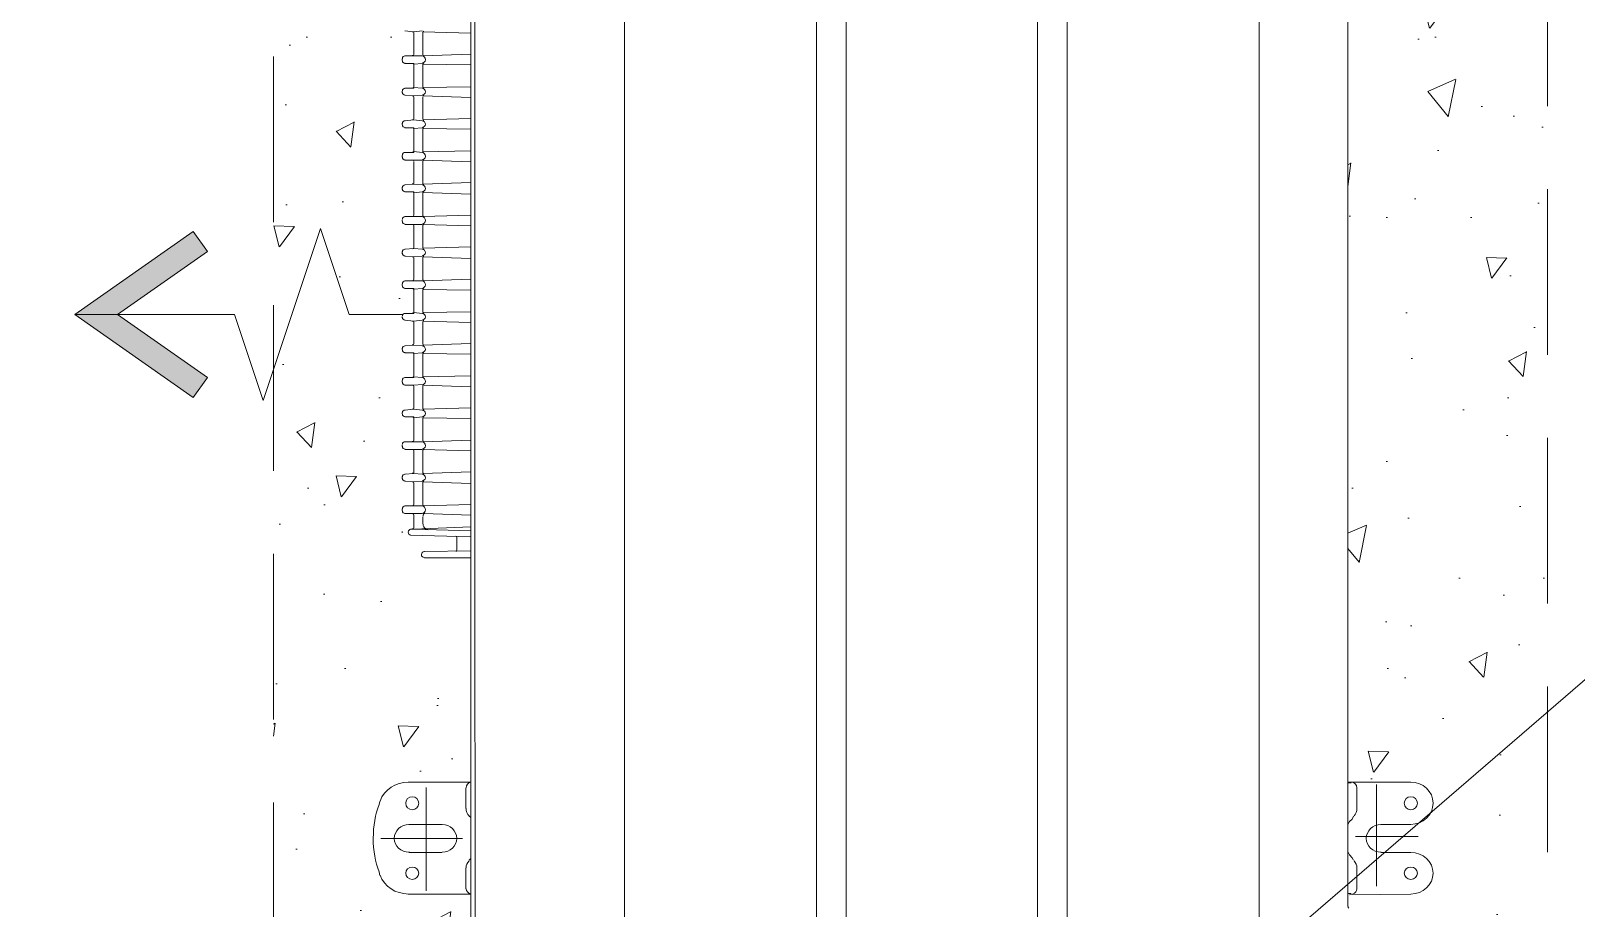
# Model space of a CAD drawing. Header units: millimetres. Extents: x -44713 to 26888, y -13000 to 43000.
# Drawn here: x 6389 to 6971, y 18190 to 18520 of the extents above; entities that cross this region are included whole.
import ezdxf

# ---------------------------------------------------------------- set-up
doc = ezdxf.new("R2010")
doc.units = ezdxf.units.MM
doc.header["$MEASUREMENT"] = 0
doc.linetypes.add('1735 X DT-5BR-RFP$0$DASH2', pattern=[0.375, 0.25, -0.125])
doc.layers.add('00-First Floor Projection', color=1, linetype='Continuous')
doc.layers.add('1735 X DT-5BR-RFP$0$0-MEP', color=251, linetype='Continuous', lineweight=20)
doc.styles.add('1735 X DT-5BR-RFP$0$ARIAL', font='swiss.ttf')
doc.dimstyles.new('1735 X DT-5BR-RFP$0$A&B DIM', dxfattribs={"dimtxt": 250, "dimasz": 250, "dimexe": 100, "dimexo": 100, "dimgap": 0, "dimtad": 0, "dimdec": 0, "dimzin": 12, "dimdsep": 46, "dimtxsty": '1735 X DT-5BR-RFP$0$ARIAL', "dimcen": 0, "dimdle": 100, "dimclrd": 11, "dimclre": 11, "dimclrt": 7, "dimadec": 0, "dimazin": 0, "dimtfac": 1, "dimtdec": 0, "dimtmove": 1, "dimatfit": 2, "dimfxl": 1, "dimtvp": 0.75, "dimtolj": 1, "dimtzin": 12, "dimlwd": 18, "dimlwe": 18, "dimarcsym": 0})

# ---------------------------------------------------------------- blocks, each defined once
blk = doc.blocks.new('1735 X DT-5BR-RFP$0$CU')
at = {"lineweight": 9, "ltscale": 0.1}
h = blk.add_hatch(dxfattribs=at)
h.set_pattern_fill('AR-CONC', color=256, scale=0.5, angle=32.50812)
h.set_pattern_definition([(82.508, (0, 0), (81.1025, 42.234), [9.525, -104.775]), (27.508, (0, 0), (-66.1995, 71.09), [7.62, -83.82]), (132.96, (6.76, 3.52), (14.903, 113.324), [8.095, -89.045]), (78.692, (-13.65, 21.42), (125.6, 55.114), [14.287, -157.162]), (129.144, (-3.18, 26.01), (33.618, 168.122), [12.143, -133.568]), (23.692, (-13.65, 21.42), (33.618, 168.122), [11.43, -125.73]), (53.508, (0.47, 22.89), (91.409, -2.3807), [9.525, -104.775]), (358.508, (0.47, 22.89), (-23.434, 94.271), [7.62, -83.82]), (103.96, (8.09, 22.69), (67.975, 91.8904), [8.095, -89.045]), (70.008, (0, 0), (-21.4184, 36.4832), [0, -82.804, 0, -85.09, 0, -84.1375]), (40.008, (0, 0), (1.2555, 60.197), [0, -48.514, 0, -80.899, 0, -32.0675]), (0.008, (-23.884, -15.22), (58.7122, 34.0189), [0, -31.75, 0, -99.06, 0, -131.445]), (350.008, (-34.594, -22.045), (55.6275, 50.525), [0, -41.275, 0, -65.786, 0, -93.345])])
h.paths.add_polyline_path([(-395.23, -112.03), (-371.2, -128.79), (-295.85, -128.46), (-272.91, -112.05), (-273.53, -112.08), (-274.15, -112.13), (-274.77, -112.2), (-275.38, -112.29), (-275.99, -112.4), (-276.6, -112.52), (-277.2, -112.67), (-277.8, -112.83), (-278.39, -113.01), (-278.98, -113.2), (-279.56, -113.41), (-280.14, -113.64), (-280.7, -113.89), (-281.26, -114.15), (-281.81, -114.42), (-282.35, -114.71), (-282.89, -115.02), (-283.41, -115.34), (-283.92, -115.67), (-284.42, -116.02), (-284.91, -116.38), (-285.39, -116.76), (-285.86, -117.15), (-286.31, -117.55), (-286.75, -117.96), (-287.18, -118.39), (-287.59, -118.82), (-287.99, -119.27), (-288.37, -119.73), (-288.74, -120.2), (-289.09, -120.68), (-289.43, -121.18), (-289.74, -121.68), (-289.78, -121.73), (-290.61, -122.99), (-291.05, -123.77), (-291.54, -124.52), (-292.08, -125.23), (-292.66, -125.91), (-293.29, -126.54), (-293.95, -127.13), (-294.65, -127.67), (-295.39, -128.17), (-296.16, -128.63), (-296.96, -129.03), (-297.78, -129.39), (-298.64, -129.7), (-299.51, -129.95), (-300.4, -130.15), (-301.31, -130.3), (-302.24, -130.38), (-303.18, -130.41), (-364.62, -130.41), (-365.19, -130.4), (-365.76, -130.37), (-366.32, -130.32), (-366.87, -130.24), (-367.43, -130.14), (-367.97, -130.02), (-368.52, -129.87), (-369.05, -129.71), (-369.58, -129.52), (-370.11, -129.31), (-370.62, -129.08), (-371.13, -128.82), (-371.63, -128.54), (-372.12, -128.24), (-372.61, -127.92), (-373.08, -127.58), (-373.55, -127.21), (-374.01, -126.82), (-374.45, -126.41), (-374.89, -125.97), (-375.32, -125.51), (-375.73, -125.03), (-376.14, -124.53), (-376.53, -124.01), (-376.91, -123.46), (-377.27, -122.89), (-377.63, -122.29), (-377.97, -121.68), (-378.31, -121.18), (-378.67, -120.68), (-379.04, -120.2), (-379.42, -119.73), (-379.82, -119.26), (-380.23, -118.81), (-380.66, -118.37), (-381.09, -117.94), (-381.54, -117.52), (-382, -117.11), (-382.48, -116.72), (-382.96, -116.34), (-383.46, -115.97), (-383.96, -115.62), (-384.48, -115.28), (-385, -114.96), (-385.54, -114.65), (-386.08, -114.35), (-386.64, -114.08), (-387.2, -113.81), (-387.77, -113.57), (-388.35, -113.34), (-388.93, -113.13), (-389.53, -112.93), (-390.13, -112.76), (-390.73, -112.6), (-391.35, -112.46), (-391.97, -112.34), (-392.59, -112.24), (-393.22, -112.16), (-393.86, -112.11), (-394.5, -112.07), (-395.14, -112.05)], flags=16)
h.paths.add_polyline_path([(-325.28, 818.51), (-321.14, 819.39), (-317.01, 820.16), (-312.9, 820.81), (-308.79, 821.36), (-304.69, 821.79), (-300.59, 822.12), (-296.5, 822.33), (-292.41, 822.43), (-288.33, 822.43), (-284.24, 822.31), (-280.15, 822.09), (-276.05, 821.76), (-271.95, 821.33), (-267.84, 820.78), (-263.71, 820.13), (-259.58, 819.38), (-255.44, 818.51), (-254.19, 818.21), (-252.88, 817.74), (-252.64, 817.65), (-251.8, 817.34), (-250.98, 817), (-250.18, 816.61), (-249.41, 816.18), (-248.65, 815.72), (-247.93, 815.22), (-247.23, 814.69), (-246.55, 814.13), (-245.92, 813.54), (-245.13, 812.72), (-244.41, 811.86), (-243.76, 810.95), (-243.17, 810.01), (-242.65, 809.03), (-242.22, 808.01), (-241.86, 806.97), (-241.59, 805.9), (-241.41, 804.82), (-241.41, 803.34), (-240.78, 791.33), (-240.6, 790.82), (-338.39, 790.82), (-340.26, 790.82), (-339.94, 791.49), (-339.63, 803.34), (-339.63, 804.59), (-339.63, 804.82), (-339.39, 805.89), (-339.1, 806.93), (-338.76, 807.93), (-338.36, 808.89), (-337.92, 809.81), (-337.42, 810.69), (-336.86, 811.52), (-336.26, 812.32), (-335.6, 813.08), (-334.89, 813.79), (-334.13, 814.47), (-333.31, 815.1), (-332.44, 815.69), (-331.51, 816.24), (-330.53, 816.75), (-329.49, 817.22), (-328.4, 817.65), (-326.85, 818.21), (-325.53, 818.47)], flags=16)
h.paths.add_polyline_path([(-312.9, 820.81), (-317.01, 820.16), (-321.14, 819.39), (-325.28, 818.51), (-325.53, 818.47), (-326.85, 818.21), (-328.4, 817.65), (-329.49, 817.22), (-330.53, 816.75), (-331.51, 816.24), (-332.44, 815.69), (-333.31, 815.1), (-334.13, 814.47), (-334.89, 813.79), (-335.6, 813.08), (-336.26, 812.32), (-336.86, 811.52), (-337.42, 810.69), (-337.92, 809.81), (-338.36, 808.89), (-338.76, 807.93), (-339.1, 806.93), (-339.39, 805.89), (-339.63, 804.82), (-339.63, 803.34), (-339.94, 791.49), (-340.18, 790.97), (-340.6, 790.82), (-361.05, 790.82), (-362.08, 790.82), (-359.27, 859.35), (-359.18, 859.86), (-358.95, 860.33), (-358.61, 860.73), (-358.18, 861.04), (-357.67, 861.24), (-357.13, 861.32), (-327.8, 861.62), (-298.47, 861.39), (-291.14, 860.79), (-283.97, 859.24), (-277.1, 856.76), (-270.66, 853.42), (-264.79, 849.27), (-259.59, 844.39), (-256.43, 840.58), (-253.76, 836.46), (-251.58, 832.08), (-249.25, 826.02), (-247.36, 819.83), (-245.92, 813.54), (-246.55, 814.13), (-247.23, 814.69), (-247.93, 815.22), (-248.65, 815.72), (-249.41, 816.18), (-250.18, 816.61), (-250.98, 817), (-251.8, 817.34), (-252.64, 817.65), (-252.88, 817.74), (-254.19, 818.21), (-255.44, 818.51), (-259.58, 819.38), (-263.71, 820.13), (-267.84, 820.78), (-271.95, 821.33), (-276.05, 821.76), (-280.15, 822.09), (-284.24, 822.31), (-288.33, 822.43), (-292.41, 822.43), (-296.5, 822.33), (-300.59, 822.12), (-304.69, 821.79), (-308.79, 821.36)], flags=16)
h.paths.add_polyline_path([(-134.81, -41.44), (-156.32, -41.44), (-156.32, 470.93), (-134.81, 470.93)], flags=16)
h.paths.add_polyline_path([(-156.33, 555.5), (-156.33, 597.8), (-119.53, 597.77), (-119.53, 555.48)], flags=16)
h.paths.add_polyline_path([(-519.04, 555.5), (-519.04, 597.72), (-486.92, 597.72), (-486.92, 555.5)], flags=16)
h.paths.add_polyline_path([(-494.41, 28.52), (-519.04, 28.52), (-519.04, 70.75), (-494.41, 70.75)], flags=16)
h.paths.add_polyline_path([(-369.95, -130.41), (-300.04, -130.08), (-340.63, -130.41)], flags=16)
h.paths.add_polyline_path([(-562.23, 863.22), (-562.23, -186.78), (-81.92, -186.78), (-81.92, 863.22)])
h.paths.add_polyline_path([(-398.55, -111.76), (-369.95, -130.41), (-300.04, -130.08), (-271.31, -111.76), (-156.32, -111.76), (-156.32, 790.82), (-486.92, 790.82), (-486.92, -111.76)], flags=16)
blk.add_hatch(color=256).paths.add_polyline_path([(-57.03, 403.01), (-51.64, 410.5), (-6.98, 379.23), (-51.64, 347.95), (-57.03, 355.45), (-23.07, 379.23)])
at = {"linetype": '1735 X DT-5BR-RFP$0$DASH2', "lineweight": 9, "ltscale": 250}
blk.add_lwpolyline([(-81.92, 863.22), (-562.23, 863.22), (-562.23, -186.78), (-81.92, -186.78)], close=True, dxfattribs=at)
blk.add_lwpolyline([(-6.98, 379.23), (-67.21, 379.23), (-78.02, 411.66), (-99.64, 346.8), (-110.45, 379.23), (-130.52, 379.23)])
blk.add_lwpolyline([(-57.03, 403.01), (-51.64, 410.5), (-6.98, 379.23), (-51.64, 347.95), (-57.03, 355.45), (-23.07, 379.23)], close=True)
at = {"lineweight": 20}
for points in [[(-156.32, 770.52), (-156.32, 770.52), (-156.32, -87.25), (-156.32, -87.25)], [(-157.88, 313.15), (-157.88, 313.15), (-157.98, 767.77), (-157.98, 767.77)], [(-487.25, 603.02), (-487.09, 602.87), (-486.99, 602.64), (-486.99, 602.43)], [(-486.92, 313.15), (-486.92, 313.15), (-486.92, 602.45), (-486.92, 602.45)], [(-497.73, 556.44), (-497.73, 556.44), (-497.73, 594.79), (-497.73, 594.79)], [(-490.34, 595.72), (-490.34, 596.61), (-489.72, 597.41), (-488.79, 597.64)], [(-490.34, 595.74), (-490.34, 595.74), (-490.34, 587.88), (-490.34, 587.88)], [(-486.92, 597.51), (-486.92, 597.51), (-488.16, 597.51), (-488.16, 597.51)], [(-156.28, 597.67), (-155.24, 597.45), (-154.53, 596.64), (-154.53, 595.72)], [(-154.45, 595.74), (-154.45, 595.74), (-154.45, 587.88), (-154.45, 587.88)], [(-489.25, 585.19), (-489.97, 585.93), (-490.34, 586.87), (-490.34, 587.84)], [(-156.33, 584.38), (-156.33, 584.38), (-155.71, 584.96), (-155.71, 584.96)], [(-154.53, 587.84), (-154.53, 586.87), (-154.92, 585.93), (-155.63, 585.19)], [(-499.43, 581.98), (-496.34, 581.98), (-493.85, 579.64), (-493.85, 576.76)], [(-493.85, 576.76), (-493.85, 573.88), (-496.34, 571.54), (-499.43, 571.54)], [(-151.03, 576.76), (-151.03, 579.64), (-148.53, 581.98), (-145.46, 581.98)], [(-145.46, 571.54), (-148.53, 571.54), (-151.03, 573.88), (-151.03, 576.76)], [(-490.34, 565.53), (-490.34, 566.55), (-489.97, 567.53), (-489.25, 568.29)], [(-490.34, 565.42), (-490.34, 565.42), (-490.34, 557.83), (-490.34, 557.83)], [(-155.71, 568.34), (-155.71, 568.34), (-156.33, 568.93), (-156.33, 568.93)], [(-155.63, 568.29), (-154.92, 567.53), (-154.53, 566.55), (-154.53, 565.53)], [(-154.45, 565.42), (-154.45, 565.42), (-154.45, 557.83), (-154.45, 557.83)], [(-488.2, 555.5), (-489.39, 555.5), (-490.34, 556.47), (-490.34, 557.66)], [(-488.16, 555.81), (-488.16, 555.81), (-486.92, 555.81), (-486.92, 555.81)], [(-154.53, 557.66), (-154.53, 556.67), (-155.24, 555.82), (-156.28, 555.57)], [(-151.03, 467.98), (-151.03, 468.28), (-150.84, 468.53), (-150.6, 468.53)], [(-151.03, 463.35), (-151.03, 463.35), (-151.03, 468.02), (-151.03, 468.02)], [(-150.6, 462.76), (-150.84, 462.78), (-151.03, 463.02), (-151.03, 463.32)], [(-486.92, 313.15), (-486.92, 313.15), (-486.92, -95.7), (-486.92, -95.7)], [(-157.88, 313.15), (-157.88, 313.15), (-157.88, -87.26), (-157.88, -87.26)]]:
    blk.add_open_spline(points, degree=3, dxfattribs=at)
at = {"lineweight": 5, "ltscale": 100}
for points in [[(-453.43, 313.15), (-453.43, 313.15), (-453.43, 692), (-453.43, 692)], [(-381.11, 313.15), (-381.11, 313.15), (-381.11, 692), (-381.11, 692)], [(-369.88, 313.15), (-369.88, 313.15), (-369.88, 692), (-369.88, 692)], [(-297.83, 313.15), (-297.83, 313.15), (-297.83, 692), (-297.83, 692)], [(-286.63, 313.15), (-286.63, 313.15), (-286.63, 692), (-286.63, 692)], [(-214.29, 313.15), (-214.29, 313.15), (-214.29, 692), (-214.29, 692)], [(-453.43, 313.15), (-453.43, 313.15), (-453.43, -65.68), (-453.43, -65.68)], [(-381.11, 313.15), (-381.11, 313.15), (-381.11, -65.68), (-381.11, -65.68)], [(-369.88, 313.15), (-369.88, 313.15), (-369.88, -65.68), (-369.88, -65.68)], [(-297.83, 313.15), (-297.83, 313.15), (-297.83, -65.68), (-297.83, -65.68)], [(-286.63, 313.15), (-286.63, 313.15), (-286.63, -65.68), (-286.63, -65.68)], [(-214.29, 313.15), (-214.29, 313.15), (-214.29, -65.68), (-214.29, -65.68)]]:
    blk.add_open_spline(points, degree=3, dxfattribs=at)
at = {"lineweight": 5}
for points in [[(-519.04, 589.88), (-519.04, 594.22), (-515.28, 597.72), (-510.65, 597.72)], [(-510.61, 597.8), (-510.61, 597.8), (-487.55, 598.08), (-487.55, 598.08)], [(-156.33, 597.8), (-156.33, 597.8), (-132.64, 597.8), (-132.64, 597.8)], [(-139.53, 557.53), (-139.53, 557.53), (-139.53, 596.49), (-139.53, 596.49)], [(-132.82, 597.72), (-127.99, 597.72), (-123.67, 594.89), (-122.1, 590.66)], [(-510.65, 582.05), (-515.28, 582.05), (-519.04, 585.55), (-519.04, 589.88)], [(-510.61, 582.05), (-510.61, 582.05), (-499.39, 582.05), (-499.39, 582.05)], [(-153.12, 576.79), (-153.12, 576.79), (-122.44, 576.79), (-122.44, 576.79)], [(-132.94, 582.05), (-132.94, 582.05), (-145.42, 582.05), (-145.42, 582.05)], [(-133.13, 581.98), (-129.97, 581.98), (-127.41, 579.64), (-127.41, 576.76)], [(-127.41, 576.76), (-127.41, 573.88), (-129.97, 571.54), (-133.13, 571.54)], [(-519.04, 563.49), (-519.04, 567.9), (-515.28, 571.48), (-510.65, 571.48)], [(-513.39, 576.09), (-513.39, 576.09), (-489.77, 576.09), (-489.77, 576.09)], [(-510.61, 571.54), (-510.61, 571.54), (-499.39, 571.54), (-499.39, 571.54)], [(-132.94, 571.54), (-132.94, 571.54), (-145.42, 571.54), (-145.42, 571.54)], [(-510.65, 555.5), (-515.28, 555.5), (-519.04, 559.09), (-519.04, 563.49)], [(-122.1, 562.67), (-123.67, 558.38), (-127.99, 555.5), (-132.82, 555.5)], [(-510.61, 555.5), (-510.61, 555.5), (-486.92, 555.5), (-486.92, 555.5)], [(-156.33, 555.5), (-156.33, 555.5), (-132.64, 555.5), (-132.64, 555.5)], [(-138.88, 470.93), (-138.88, 470.93), (-156.33, 470.93), (-156.33, 470.93)], [(-138.88, 468.61), (-138.88, 468.61), (-156.33, 468.3), (-156.33, 468.3)], [(-138.73, 470.87), (-138.15, 470.86), (-137.68, 470.33), (-137.7, 469.72)], [(-137.7, 469.72), (-137.71, 469.11), (-138.17, 468.62), (-138.73, 468.61)], [(-133.57, 462.47), (-133.57, 462.47), (-156.33, 463.06), (-156.33, 463.06)], [(-134.82, 460.14), (-134.82, 460.14), (-156.33, 460.73), (-156.33, 460.73)], [(-140.39, 460.37), (-140.01, 460.36), (-139.65, 460.24), (-139.32, 460.04)], [(-133.72, 462.41), (-133.15, 462.38), (-132.68, 461.86), (-132.71, 461.24)], [(-132.71, 461.24), (-132.73, 460.64), (-133.17, 460.17), (-133.72, 460.14)], [(-130.46, 461.59), (-130.46, 461.59), (-130.46, 461), (-130.46, 461)], [(-134.82, 460.14), (-134.82, 460.14), (-156.33, 459.27), (-156.33, 459.27)], [(-156.33, 454.9), (-156.33, 454.9), (-138.55, 454.31), (-138.55, 454.31)], [(-139.32, 460.04), (-138.7, 459.65), (-138.31, 458.95), (-138.31, 458.22)], [(-138.31, 455.3), (-138.31, 454.71), (-138.55, 454.14), (-138.97, 453.76)], [(-138.25, 455.47), (-138.25, 455.47), (-138.25, 458.11), (-138.25, 458.11)], [(-133.57, 460.14), (-133.57, 460.14), (-134.82, 460.14), (-134.82, 460.14)], [(-134.82, 460.14), (-134.82, 460.14), (-134.82, 460.14), (-134.82, 460.14)], [(-134.82, 459.67), (-134.82, 459.89), (-134.56, 460.08), (-134.24, 460.08)], [(-134.82, 454.9), (-134.82, 454.9), (-134.82, 459.57), (-134.82, 459.57)], [(-134.24, 454.31), (-134.56, 454.32), (-134.82, 454.57), (-134.82, 454.86)], [(-156.33, 450.82), (-156.33, 450.82), (-138.25, 451.4), (-138.25, 451.4)], [(-137.91, 451.39), (-138.66, 451.45), (-139.24, 452.13), (-139.18, 452.91)], [(-139.18, 452.91), (-139.13, 453.62), (-138.59, 454.19), (-137.91, 454.23)], [(-138.55, 451.56), (-138.41, 451.48), (-138.31, 451.28), (-138.31, 451.06)], [(-138.25, 442.35), (-138.25, 442.35), (-138.25, 451.1), (-138.25, 451.1)], [(-134.82, 454.31), (-134.82, 454.31), (-137.94, 454.31), (-137.94, 454.31)], [(-134.82, 451.39), (-134.82, 451.39), (-137.94, 451.39), (-137.94, 451.39)], [(-134.82, 454.31), (-134.82, 454.31), (-131.39, 454.31), (-131.39, 454.31)], [(-134.82, 454.31), (-134.82, 454.31), (-134.82, 454.31), (-134.82, 454.31)], [(-134.82, 451.4), (-134.82, 451.4), (-134.82, 451.4), (-134.82, 451.4)], [(-134.82, 451.39), (-134.82, 451.39), (-131.39, 451.39), (-131.39, 451.39)], [(-134.82, 450.78), (-134.82, 451.06), (-134.56, 451.32), (-134.24, 451.33)], [(-134.82, 442.65), (-134.82, 442.65), (-134.82, 450.82), (-134.82, 450.82)], [(-131.54, 454.26), (-130.98, 454.23), (-130.52, 453.79), (-130.52, 453.26)], [(-130.52, 452.53), (-130.52, 451.91), (-130.98, 451.42), (-131.54, 451.39)], [(-130.46, 453.14), (-130.46, 453.14), (-130.46, 452.55), (-130.46, 452.55)], [(-156.33, 442.93), (-156.33, 442.93), (-138.25, 442.35), (-138.25, 442.35)], [(-134.24, 442.36), (-134.56, 442.36), (-134.82, 442.54), (-134.82, 442.76)], [(-156.33, 438.56), (-156.33, 438.56), (-138.25, 439.15), (-138.25, 439.15)], [(-137.91, 439.43), (-138.66, 439.5), (-139.24, 440.1), (-139.18, 440.8)], [(-139.18, 440.8), (-139.13, 441.44), (-138.59, 441.95), (-137.91, 441.99)], [(-138.31, 442.47), (-138.31, 442.31), (-138.41, 442.16), (-138.55, 442.11)], [(-138.55, 439.32), (-138.41, 439.27), (-138.31, 439.12), (-138.31, 438.97)], [(-138.25, 430.41), (-138.25, 430.41), (-138.25, 439.15), (-138.25, 439.15)], [(-134.82, 442.35), (-134.82, 442.35), (-137.94, 442.06), (-137.94, 442.06)], [(-134.82, 439.15), (-134.82, 439.15), (-137.94, 439.44), (-137.94, 439.44)], [(-134.82, 442.35), (-134.82, 442.35), (-131.39, 442.06), (-131.39, 442.06)], [(-134.82, 442.35), (-134.82, 442.35), (-134.82, 442.35), (-134.82, 442.35)], [(-134.82, 439.15), (-134.82, 439.15), (-131.39, 439.44), (-131.39, 439.44)], [(-134.81, 439.16), (-134.81, 439.16), (-134.81, 439.16), (-134.81, 439.16)], [(-134.81, 438.68), (-134.81, 438.89), (-134.56, 439.07), (-134.24, 439.08)], [(-134.81, 430.68), (-134.81, 430.68), (-134.81, 438.86), (-134.81, 438.86)], [(-131.54, 441.99), (-130.98, 441.98), (-130.52, 441.55), (-130.52, 441)], [(-130.52, 440.41), (-130.52, 439.88), (-130.98, 439.44), (-131.54, 439.44)], [(-130.46, 441.17), (-130.46, 441.17), (-130.46, 440.31), (-130.46, 440.31)], [(-156.33, 430.68), (-156.33, 430.68), (-138.25, 430.11), (-138.25, 430.11)], [(-156.33, 426.61), (-156.33, 426.61), (-138.25, 427.18), (-138.25, 427.18)], [(-137.91, 427.19), (-138.66, 427.25), (-139.24, 427.91), (-139.18, 428.71)], [(-139.18, 428.71), (-139.13, 429.43), (-138.59, 429.98), (-137.91, 430.03)], [(-138.31, 430.37), (-138.31, 430.16), (-138.41, 429.96), (-138.55, 429.88)], [(-138.55, 427.35), (-138.41, 427.28), (-138.31, 427.08), (-138.31, 426.86)], [(-138.25, 418.15), (-138.25, 418.15), (-138.25, 426.9), (-138.25, 426.9)], [(-134.82, 430.11), (-134.82, 430.11), (-137.94, 430.11), (-137.94, 430.11)], [(-134.82, 427.19), (-134.82, 427.19), (-137.94, 427.19), (-137.94, 427.19)], [(-134.82, 430.11), (-134.82, 430.11), (-131.39, 430.11), (-131.39, 430.11)], [(-134.82, 427.19), (-134.82, 427.19), (-131.39, 427.19), (-131.39, 427.19)], [(-134.24, 430.11), (-134.56, 430.12), (-134.81, 430.36), (-134.81, 430.66)], [(-134.81, 430.11), (-134.81, 430.11), (-134.81, 430.11), (-134.81, 430.11)], [(-134.81, 427.19), (-134.81, 427.19), (-134.81, 427.19), (-134.81, 427.19)], [(-134.81, 426.58), (-134.81, 426.88), (-134.56, 427.12), (-134.24, 427.13)], [(-134.81, 418.45), (-134.81, 418.45), (-134.81, 426.61), (-134.81, 426.61)], [(-131.54, 430.03), (-130.98, 430.01), (-130.52, 429.52), (-130.52, 428.92)], [(-130.52, 428.17), (-130.52, 427.63), (-130.98, 427.2), (-131.54, 427.19)], [(-130.46, 428.93), (-130.46, 428.93), (-130.46, 428.35), (-130.46, 428.35)], [(-156.33, 418.44), (-156.33, 418.44), (-138.25, 418.15), (-138.25, 418.15)], [(-156.33, 414.36), (-156.33, 414.36), (-138.25, 414.95), (-138.25, 414.95)], [(-137.91, 415.24), (-138.66, 415.29), (-139.24, 415.88), (-139.18, 416.6)], [(-139.18, 416.6), (-139.13, 417.24), (-138.59, 417.75), (-137.91, 417.78)], [(-138.31, 418.11), (-138.31, 417.9), (-138.41, 417.71), (-138.55, 417.61)], [(-138.55, 415.12), (-138.41, 415.05), (-138.31, 414.92), (-138.31, 414.77)], [(-138.25, 406.2), (-138.25, 406.2), (-138.25, 414.95), (-138.25, 414.95)], [(-134.82, 418.15), (-134.82, 418.15), (-137.94, 417.86), (-137.94, 417.86)], [(-134.82, 414.95), (-134.82, 414.95), (-137.94, 415.24), (-137.94, 415.24)], [(-134.82, 417.86), (-134.82, 417.86), (-131.39, 417.86), (-131.39, 417.86)], [(-134.82, 414.95), (-134.82, 414.95), (-131.39, 415.24), (-131.39, 415.24)], [(-134.24, 417.86), (-134.56, 417.86), (-134.81, 418.11), (-134.81, 418.41)], [(-134.81, 417.86), (-134.81, 417.86), (-134.81, 418.15), (-134.81, 418.15)], [(-134.81, 414.96), (-134.81, 414.96), (-134.81, 414.96), (-134.81, 414.96)], [(-134.81, 414.47), (-134.81, 414.69), (-134.56, 414.87), (-134.24, 414.88)], [(-134.81, 406.48), (-134.81, 406.48), (-134.81, 414.66), (-134.81, 414.66)], [(-131.54, 417.8), (-130.98, 417.78), (-130.52, 417.32), (-130.52, 416.81)], [(-130.52, 416.21), (-130.52, 415.7), (-130.98, 415.24), (-131.54, 415.24)], [(-130.46, 416.7), (-130.46, 416.7), (-130.46, 416.11), (-130.46, 416.11)], [(-156.33, 406.48), (-156.33, 406.48), (-138.25, 405.89), (-138.25, 405.89)], [(-156.33, 402.4), (-156.33, 402.4), (-138.25, 402.69), (-138.25, 402.69)], [(-137.91, 402.99), (-138.66, 403.04), (-139.24, 403.71), (-139.18, 404.5)], [(-139.18, 404.5), (-139.13, 405.23), (-138.59, 405.77), (-137.91, 405.82)], [(-138.31, 406.01), (-138.31, 405.87), (-138.41, 405.72), (-138.55, 405.64)], [(-138.55, 403.15), (-138.41, 403.07), (-138.31, 402.86), (-138.31, 402.66)], [(-138.25, 393.94), (-138.25, 393.94), (-138.25, 402.69), (-138.25, 402.69)], [(-134.82, 405.91), (-134.82, 405.91), (-137.94, 405.61), (-137.94, 405.61)], [(-134.82, 402.69), (-134.82, 402.69), (-137.94, 402.99), (-137.94, 402.99)], [(-134.82, 405.91), (-134.82, 405.91), (-131.39, 405.91), (-131.39, 405.91)], [(-134.82, 402.99), (-134.82, 402.99), (-131.39, 402.99), (-131.39, 402.99)], [(-134.24, 405.91), (-134.56, 405.92), (-134.81, 406.09), (-134.81, 406.31)], [(-134.81, 405.91), (-134.81, 405.91), (-134.81, 405.91), (-134.81, 405.91)], [(-134.81, 402.69), (-134.81, 402.69), (-134.81, 402.99), (-134.81, 402.99)], [(-134.81, 402.38), (-134.81, 402.66), (-134.56, 402.91), (-134.24, 402.93)], [(-134.81, 394.24), (-134.81, 394.24), (-134.81, 402.4), (-134.81, 402.4)], [(-131.54, 405.83), (-130.98, 405.8), (-130.52, 405.3), (-130.52, 404.69)], [(-130.52, 403.97), (-130.52, 403.43), (-130.98, 403.02), (-131.54, 402.99)], [(-130.46, 404.74), (-130.46, 404.74), (-130.46, 404.15), (-130.46, 404.15)], [(-156.33, 394.22), (-156.33, 394.22), (-138.25, 393.94), (-138.25, 393.94)], [(-156.33, 390.16), (-156.33, 390.16), (-138.25, 390.73), (-138.25, 390.73)], [(-137.91, 391.02), (-138.66, 391.07), (-139.24, 391.68), (-139.18, 392.39)], [(-139.18, 392.39), (-139.13, 393.04), (-138.59, 393.53), (-137.91, 393.6)], [(-138.31, 393.9), (-138.31, 393.69), (-138.41, 393.51), (-138.55, 393.41)], [(-138.55, 390.92), (-138.41, 390.85), (-138.31, 390.72), (-138.31, 390.56)], [(-138.25, 381.99), (-138.25, 381.99), (-138.25, 390.45), (-138.25, 390.45)], [(-134.82, 393.95), (-134.82, 393.95), (-137.94, 393.65), (-137.94, 393.65)], [(-134.82, 390.74), (-134.82, 390.74), (-137.94, 391.02), (-137.94, 391.02)], [(-134.82, 393.65), (-134.82, 393.65), (-131.39, 393.65), (-131.39, 393.65)], [(-134.82, 390.74), (-134.82, 390.74), (-131.39, 391.02), (-131.39, 391.02)], [(-134.24, 393.66), (-134.56, 393.66), (-134.81, 393.91), (-134.81, 394.21)], [(-134.81, 393.66), (-134.81, 393.66), (-134.81, 393.95), (-134.81, 393.95)], [(-134.81, 390.73), (-134.81, 390.73), (-134.81, 390.73), (-134.81, 390.73)], [(-134.81, 390.27), (-134.81, 390.48), (-134.56, 390.67), (-134.24, 390.68)], [(-131.54, 393.6), (-130.98, 393.58), (-130.52, 393.12), (-130.52, 392.59)], [(-130.52, 392.01), (-130.52, 391.5), (-130.98, 391.04), (-131.54, 391.02)], [(-130.46, 392.47), (-130.46, 392.47), (-130.46, 391.9), (-130.46, 391.9)], [(-134.81, 381.99), (-134.81, 381.99), (-134.81, 390.17), (-134.81, 390.17)], [(-156.33, 382.28), (-156.33, 382.28), (-138.25, 381.69), (-138.25, 381.69)], [(-137.91, 378.79), (-138.66, 378.84), (-139.24, 379.44), (-139.18, 380.14)], [(-139.18, 380.14), (-139.13, 380.78), (-138.59, 381.28), (-137.91, 381.33)], [(-138.31, 381.81), (-138.31, 381.65), (-138.41, 381.52), (-138.55, 381.44)], [(-138.55, 378.95), (-138.41, 378.85), (-138.31, 378.66), (-138.31, 378.45)], [(-134.82, 381.68), (-134.82, 381.68), (-137.94, 381.41), (-137.94, 381.41)], [(-134.82, 378.49), (-134.82, 378.49), (-137.94, 378.79), (-137.94, 378.79)], [(-134.82, 381.68), (-134.82, 381.68), (-131.39, 381.41), (-131.39, 381.41)], [(-134.82, 378.79), (-134.82, 378.79), (-131.39, 378.79), (-131.39, 378.79)], [(-134.24, 381.69), (-134.56, 381.7), (-134.81, 381.88), (-134.81, 382.11)], [(-134.81, 381.69), (-134.81, 381.69), (-134.81, 381.69), (-134.81, 381.69)], [(-134.81, 378.49), (-134.81, 378.49), (-134.81, 378.79), (-134.81, 378.79)], [(-134.81, 378.16), (-134.81, 378.46), (-134.56, 378.7), (-134.24, 378.71)], [(-131.54, 381.33), (-130.98, 381.33), (-130.52, 380.87), (-130.52, 380.35)], [(-130.52, 379.77), (-130.52, 379.23), (-130.98, 378.79), (-131.54, 378.79)], [(-130.46, 380.54), (-130.46, 380.54), (-130.46, 379.95), (-130.46, 379.95)], [(-156.33, 378.19), (-156.33, 378.19), (-138.25, 378.49), (-138.25, 378.49)], [(-138.25, 369.74), (-138.25, 369.74), (-138.25, 378.49), (-138.25, 378.49)], [(-134.81, 370.04), (-134.81, 370.04), (-134.81, 378.2), (-134.81, 378.2)], [(-156.33, 370.02), (-156.33, 370.02), (-138.25, 369.74), (-138.25, 369.74)], [(-137.91, 366.53), (-138.66, 366.59), (-139.24, 367.27), (-139.18, 368.07)], [(-139.18, 368.07), (-139.13, 368.76), (-138.59, 369.32), (-137.91, 369.37)], [(-138.31, 369.7), (-138.31, 369.49), (-138.41, 369.3), (-138.55, 369.21)], [(-134.82, 369.72), (-134.82, 369.72), (-137.94, 369.45), (-137.94, 369.45)], [(-134.82, 369.45), (-134.82, 369.45), (-131.39, 369.45), (-131.39, 369.45)], [(-134.24, 369.45), (-134.56, 369.46), (-134.81, 369.7), (-134.81, 370)], [(-134.81, 369.45), (-134.81, 369.45), (-134.81, 369.74), (-134.81, 369.74)], [(-131.54, 369.37), (-130.98, 369.37), (-130.52, 368.94), (-130.52, 368.4)], [(-130.52, 367.67), (-130.52, 367.04), (-130.98, 366.54), (-131.54, 366.52)], [(-130.46, 368.27), (-130.46, 368.27), (-130.46, 367.7), (-130.46, 367.7)], [(-156.33, 365.94), (-156.33, 365.94), (-138.25, 366.53), (-138.25, 366.53)], [(-138.55, 366.7), (-138.41, 366.61), (-138.31, 366.4), (-138.31, 366.21)], [(-138.25, 357.49), (-138.25, 357.49), (-138.25, 366.23), (-138.25, 366.23)], [(-134.82, 366.52), (-134.82, 366.52), (-137.94, 366.52), (-137.94, 366.52)], [(-134.82, 366.52), (-134.82, 366.52), (-131.39, 366.52), (-131.39, 366.52)], [(-134.81, 366.53), (-134.81, 366.53), (-134.81, 366.53), (-134.81, 366.53)], [(-134.81, 365.92), (-134.81, 366.22), (-134.56, 366.46), (-134.24, 366.47)], [(-134.81, 357.78), (-134.81, 357.78), (-134.81, 365.94), (-134.81, 365.94)], [(-156.33, 358.07), (-156.33, 358.07), (-138.25, 357.49), (-138.25, 357.49)], [(-137.91, 354.56), (-138.66, 354.61), (-139.24, 355.23), (-139.18, 355.93)], [(-139.18, 355.93), (-139.13, 356.58), (-138.59, 357.09), (-137.91, 357.13)], [(-138.31, 357.6), (-138.31, 357.44), (-138.41, 357.32), (-138.55, 357.24)], [(-134.82, 357.48), (-134.82, 357.48), (-137.94, 357.2), (-137.94, 357.2)], [(-134.82, 357.48), (-134.82, 357.48), (-131.39, 357.2), (-131.39, 357.2)], [(-134.24, 357.49), (-134.56, 357.5), (-134.81, 357.68), (-134.81, 357.89)], [(-134.81, 357.49), (-134.81, 357.49), (-134.81, 357.49), (-134.81, 357.49)], [(-131.54, 357.13), (-130.98, 357.12), (-130.52, 356.67), (-130.52, 356.13)], [(-130.52, 355.56), (-130.52, 355.03), (-130.98, 354.59), (-131.54, 354.56)], [(-130.46, 356.32), (-130.46, 356.32), (-130.46, 355.45), (-130.46, 355.45)], [(-156.33, 353.7), (-156.33, 353.7), (-138.25, 354.27), (-138.25, 354.27)], [(-138.55, 354.74), (-138.41, 354.65), (-138.31, 354.46), (-138.31, 354.25)], [(-138.25, 345.54), (-138.25, 345.54), (-138.25, 354.27), (-138.25, 354.27)], [(-134.82, 354.29), (-134.82, 354.29), (-137.94, 354.56), (-137.94, 354.56)], [(-134.82, 354.29), (-134.82, 354.29), (-131.39, 354.56), (-131.39, 354.56)], [(-134.81, 353.96), (-134.81, 354.26), (-134.56, 354.5), (-134.24, 354.51)], [(-134.81, 354.29), (-134.81, 354.29), (-134.81, 354.29), (-134.81, 354.29)], [(-134.81, 345.84), (-134.81, 345.84), (-134.81, 354), (-134.81, 354)], [(-156.33, 345.82), (-156.33, 345.82), (-138.25, 345.24), (-138.25, 345.24)], [(-137.91, 342.33), (-138.66, 342.39), (-139.24, 343.06), (-139.18, 343.84)], [(-139.18, 343.84), (-139.13, 344.55), (-138.59, 345.12), (-137.91, 345.17)], [(-138.31, 345.5), (-138.31, 345.29), (-138.41, 345.1), (-138.55, 345.01)], [(-134.82, 345.25), (-134.82, 345.25), (-137.94, 345.25), (-137.94, 345.25)], [(-134.82, 345.25), (-134.82, 345.25), (-131.39, 345.25), (-131.39, 345.25)], [(-134.24, 345.25), (-134.56, 345.26), (-134.81, 345.5), (-134.81, 345.8)], [(-134.81, 345.25), (-134.81, 345.25), (-134.81, 345.25), (-134.81, 345.25)], [(-131.54, 345.17), (-130.98, 345.15), (-130.52, 344.71), (-130.52, 344.17)], [(-130.46, 344.07), (-130.46, 344.07), (-130.46, 343.5), (-130.46, 343.5)], [(-156.33, 341.74), (-156.33, 341.74), (-138.25, 342.32), (-138.25, 342.32)], [(-138.55, 342.49), (-138.41, 342.41), (-138.31, 342.22), (-138.31, 341.99)], [(-138.25, 333.28), (-138.25, 333.28), (-138.25, 342.03), (-138.25, 342.03)], [(-134.82, 342.33), (-134.82, 342.33), (-137.94, 342.33), (-137.94, 342.33)], [(-134.82, 342.33), (-134.82, 342.33), (-131.39, 342.33), (-131.39, 342.33)], [(-134.81, 342.33), (-134.81, 342.33), (-134.81, 342.33), (-134.81, 342.33)], [(-134.81, 341.7), (-134.81, 342.01), (-134.56, 342.24), (-134.24, 342.25)], [(-134.81, 333.58), (-134.81, 333.58), (-134.81, 341.74), (-134.81, 341.74)], [(-130.52, 343.31), (-130.52, 342.77), (-130.98, 342.34), (-131.54, 342.33)], [(-156.33, 333.87), (-156.33, 333.87), (-138.25, 333.28), (-138.25, 333.28)], [(-139.18, 331.72), (-139.13, 332.38), (-138.59, 332.89), (-137.91, 332.92)], [(-138.31, 333.25), (-138.31, 333.04), (-138.41, 332.84), (-138.55, 332.75)], [(-134.82, 333.29), (-134.82, 333.29), (-137.94, 332.98), (-137.94, 332.98)], [(-134.82, 332.98), (-134.82, 332.98), (-131.39, 332.98), (-131.39, 332.98)], [(-134.24, 332.99), (-134.56, 333), (-134.81, 333.25), (-134.81, 333.54)], [(-134.81, 332.99), (-134.81, 332.99), (-134.81, 333.29), (-134.81, 333.29)], [(-131.54, 332.92), (-130.98, 332.92), (-130.52, 332.47), (-130.52, 331.93)], [(-130.46, 332.12), (-130.46, 332.12), (-130.46, 331.25), (-130.46, 331.25)], [(-156.33, 329.49), (-156.33, 329.49), (-138.25, 330.07), (-138.25, 330.07)], [(-137.91, 330.36), (-138.66, 330.41), (-139.24, 331.03), (-139.18, 331.72)], [(-138.55, 330.26), (-138.41, 330.2), (-138.31, 330.05), (-138.31, 329.9)], [(-138.25, 321.32), (-138.25, 321.32), (-138.25, 330.07), (-138.25, 330.07)], [(-134.82, 330.09), (-134.82, 330.09), (-137.94, 330.36), (-137.94, 330.36)], [(-134.82, 330.09), (-134.82, 330.09), (-131.39, 330.36), (-131.39, 330.36)], [(-134.81, 330.09), (-134.81, 330.09), (-134.81, 330.09), (-134.81, 330.09)], [(-134.81, 329.61), (-134.81, 329.82), (-134.56, 330), (-134.24, 330.01)], [(-134.81, 321.61), (-134.81, 321.61), (-134.81, 329.79), (-134.81, 329.79)], [(-130.52, 331.35), (-130.52, 330.81), (-130.98, 330.39), (-131.54, 330.36)], [(-156.33, 321.61), (-156.33, 321.61), (-138.25, 321.04), (-138.25, 321.04)], [(-139.18, 319.64), (-139.13, 320.35), (-138.59, 320.91), (-137.91, 320.96)], [(-138.31, 321.3), (-138.31, 321.09), (-138.41, 320.88), (-138.55, 320.8)], [(-134.82, 321.05), (-134.82, 321.05), (-137.94, 321.05), (-137.94, 321.05)], [(-134.82, 321.05), (-134.82, 321.05), (-131.39, 321.05), (-131.39, 321.05)], [(-134.24, 321.05), (-134.56, 321.05), (-134.81, 321.22), (-134.81, 321.45)], [(-134.81, 321.05), (-134.81, 321.05), (-134.81, 321.05), (-134.81, 321.05)], [(-131.54, 320.96), (-130.98, 320.94), (-130.52, 320.45), (-130.52, 319.83)], [(-156.33, 317.54), (-156.33, 317.54), (-138.25, 317.83), (-138.25, 317.83)], [(-137.91, 318.13), (-138.66, 318.17), (-139.24, 318.86), (-139.18, 319.64)], [(-138.55, 318.28), (-138.41, 318.19), (-138.31, 318), (-138.31, 317.79)], [(-138.25, 309.08), (-138.25, 309.08), (-138.25, 317.83), (-138.25, 317.83)], [(-134.82, 317.82), (-134.82, 317.82), (-137.94, 318.1), (-137.94, 318.1)], [(-134.82, 318.1), (-134.82, 318.1), (-131.39, 318.1), (-131.39, 318.1)], [(-134.81, 317.83), (-134.81, 317.83), (-134.81, 318.12), (-134.81, 318.12)], [(-134.81, 317.5), (-134.81, 317.81), (-134.56, 318.04), (-134.24, 318.05)], [(-134.81, 309.38), (-134.81, 309.38), (-134.81, 317.54), (-134.81, 317.54)], [(-130.52, 319.1), (-130.52, 318.57), (-130.98, 318.13), (-131.54, 318.1)], [(-130.46, 319.86), (-130.46, 319.86), (-130.46, 319.29), (-130.46, 319.29)], [(-156.33, 309.37), (-156.33, 309.37), (-138.25, 309.08), (-138.25, 309.08)], [(-139.18, 307.52), (-139.13, 308.15), (-138.59, 308.66), (-137.91, 308.71)], [(-138.31, 309.04), (-138.31, 308.84), (-138.41, 308.64), (-138.55, 308.55)], [(-134.82, 309.09), (-134.82, 309.09), (-137.94, 308.78), (-137.94, 308.78)], [(-134.82, 308.78), (-134.82, 308.78), (-131.39, 308.78), (-131.39, 308.78)], [(-134.24, 308.79), (-134.56, 308.8), (-134.81, 309.04), (-134.81, 309.34)], [(-134.81, 308.79), (-134.81, 308.79), (-134.81, 309.08), (-134.81, 309.08)], [(-131.54, 308.71), (-130.98, 308.69), (-130.52, 308.25), (-130.52, 307.73)], [(-156.33, 305.29), (-156.33, 305.29), (-138.25, 305.87), (-138.25, 305.87)], [(-137.91, 306.15), (-138.66, 306.21), (-139.24, 306.83), (-139.18, 307.52)], [(-138.55, 306.05), (-138.41, 305.98), (-138.31, 305.85), (-138.31, 305.7)], [(-138.25, 297.12), (-138.25, 297.12), (-138.25, 305.57), (-138.25, 305.57)], [(-134.82, 305.86), (-134.82, 305.86), (-137.94, 306.15), (-137.94, 306.15)], [(-134.82, 305.86), (-134.82, 305.86), (-131.39, 306.15), (-131.39, 306.15)], [(-134.81, 305.87), (-134.81, 305.87), (-134.81, 305.87), (-134.81, 305.87)], [(-134.81, 305.4), (-134.81, 305.62), (-134.56, 305.8), (-134.24, 305.81)], [(-134.81, 297.41), (-134.81, 297.41), (-134.81, 305.29), (-134.81, 305.29)], [(-130.52, 307.15), (-130.52, 306.61), (-130.98, 306.17), (-131.54, 306.15)], [(-130.46, 307.61), (-130.46, 307.61), (-130.46, 307.04), (-130.46, 307.04)], [(-156.33, 297.41), (-156.33, 297.41), (-138.25, 296.82), (-138.25, 296.82)], [(-134.24, 296.82), (-134.56, 296.84), (-134.81, 297.02), (-134.81, 297.23)], [(-156.33, 293.33), (-156.33, 293.33), (-138.25, 293.62), (-138.25, 293.62)], [(-137.91, 293.93), (-138.66, 293.98), (-139.24, 294.58), (-139.18, 295.28)], [(-139.18, 295.28), (-139.13, 295.91), (-138.59, 296.42), (-137.91, 296.47)], [(-138.31, 296.93), (-138.31, 296.8), (-138.41, 296.65), (-138.55, 296.57)], [(-138.55, 294.08), (-138.41, 293.99), (-138.31, 293.8), (-138.31, 293.59)], [(-138.25, 284.88), (-138.25, 284.88), (-138.25, 293.62), (-138.25, 293.62)], [(-134.82, 296.82), (-134.82, 296.82), (-137.94, 296.54), (-137.94, 296.54)], [(-134.82, 293.63), (-134.82, 293.63), (-137.94, 293.9), (-137.94, 293.9)], [(-134.82, 296.82), (-134.82, 296.82), (-131.39, 296.54), (-131.39, 296.54)], [(-134.82, 293.9), (-134.82, 293.9), (-131.39, 293.9), (-131.39, 293.9)], [(-134.81, 296.82), (-134.81, 296.82), (-134.81, 296.82), (-134.81, 296.82)], [(-134.81, 293.63), (-134.81, 293.63), (-134.81, 293.92), (-134.81, 293.92)], [(-134.81, 293.3), (-134.81, 293.6), (-134.56, 293.84), (-134.24, 293.85)], [(-134.81, 285.17), (-134.81, 285.17), (-134.81, 293.33), (-134.81, 293.33)], [(-131.54, 296.47), (-130.98, 296.45), (-130.52, 296.01), (-130.52, 295.49)], [(-130.52, 294.89), (-130.52, 294.35), (-130.98, 293.93), (-131.54, 293.9)], [(-130.46, 295.66), (-130.46, 295.66), (-130.46, 295.07), (-130.46, 295.07)], [(-156.33, 285.15), (-156.33, 285.15), (-138.25, 284.86), (-138.25, 284.86)], [(-156.33, 281.09), (-156.33, 281.09), (-138.25, 281.66), (-138.25, 281.66)], [(-137.91, 281.66), (-138.66, 281.73), (-139.24, 282.41), (-139.18, 283.19)], [(-139.18, 283.19), (-139.13, 283.89), (-138.59, 284.45), (-137.91, 284.51)], [(-138.31, 284.84), (-138.31, 284.63), (-138.41, 284.44), (-138.55, 284.34)], [(-138.55, 281.85), (-138.41, 281.77), (-138.31, 281.64), (-138.31, 281.48)], [(-138.25, 272.62), (-138.25, 272.62), (-138.25, 281.37), (-138.25, 281.37)], [(-134.82, 284.86), (-134.82, 284.86), (-137.94, 284.59), (-137.94, 284.59)], [(-134.82, 281.66), (-134.82, 281.66), (-137.94, 281.66), (-137.94, 281.66)], [(-134.82, 284.59), (-134.82, 284.59), (-131.39, 284.59), (-131.39, 284.59)], [(-134.82, 281.66), (-134.82, 281.66), (-131.39, 281.66), (-131.39, 281.66)], [(-134.24, 284.59), (-134.56, 284.59), (-134.81, 284.84), (-134.81, 285.14)], [(-134.81, 284.59), (-134.81, 284.59), (-134.81, 284.88), (-134.81, 284.88)], [(-134.81, 281.67), (-134.81, 281.67), (-134.81, 281.67), (-134.81, 281.67)], [(-134.81, 281.2), (-134.81, 281.41), (-134.56, 281.6), (-134.24, 281.61)], [(-134.81, 272.92), (-134.81, 272.92), (-134.81, 281.09), (-134.81, 281.09)], [(-131.54, 284.51), (-130.98, 284.49), (-130.52, 284.05), (-130.52, 283.54)], [(-130.52, 282.79), (-130.52, 282.17), (-130.98, 281.69), (-131.54, 281.66)], [(-130.46, 283.4), (-130.46, 283.4), (-130.46, 282.83), (-130.46, 282.83)], [(-156.33, 273.21), (-156.33, 273.21), (-138.25, 272.62), (-138.25, 272.62)], [(-156.33, 273.21), (-156.33, 273.21), (-138.25, 272.62), (-138.25, 272.62)], [(-138.31, 272.73), (-138.31, 272.58), (-138.41, 272.43), (-138.55, 272.37)], [(-134.82, 272.62), (-134.82, 272.62), (-137.94, 272.32), (-137.94, 272.32)], [(-134.82, 272.62), (-134.82, 272.62), (-131.39, 272.32), (-131.39, 272.32)], [(-134.24, 272.62), (-134.56, 272.63), (-134.81, 272.81), (-134.81, 273.03)], [(-134.81, 272.62), (-134.81, 272.62), (-134.81, 272.62), (-134.81, 272.62)]]:
    blk.add_open_spline(points, degree=3, dxfattribs=at)
for points, knots in [([(-510.65, 592.19), (-509.3, 592.19), (-508.2, 591.16), (-508.2, 589.88), (-508.2, 589.88), (-508.2, 588.61), (-509.3, 587.58), (-510.65, 587.58), (-510.65, 587.58), (-512.02, 587.58), (-513.11, 588.61), (-513.11, 589.88), (-513.11, 589.88), (-513.11, 591.16), (-512.02, 592.19), (-510.65, 592.19)], [0, 0, 0, 0, 0.25, 0.25, 0.25, 0.25, 0.5, 0.5, 0.5, 0.5, 0.75, 0.75, 0.75, 0.75, 1, 1, 1, 1]), ([(-134.23, 592.19), (-132.88, 592.19), (-131.77, 591.16), (-131.77, 589.88), (-131.77, 589.88), (-131.77, 588.61), (-132.88, 587.58), (-134.23, 587.58), (-134.23, 587.58), (-135.58, 587.58), (-136.68, 588.61), (-136.68, 589.88), (-136.68, 589.88), (-136.68, 591.16), (-135.58, 592.19), (-134.23, 592.19)], [0, 0, 0, 0, 0.25, 0.25, 0.25, 0.25, 0.5, 0.5, 0.5, 0.5, 0.75, 0.75, 0.75, 0.75, 1, 1, 1, 1]), ([(-122.04, 590.78), (-122.04, 590.78), (-121.71, 589.33), (-121.71, 589.33), (-121.71, 589.33), (-118.77, 582.3), (-118.82, 571.09), (-121.71, 563.97), (-121.71, 563.97), (-121.71, 563.97), (-122.04, 562.79), (-122.04, 562.79)], [0, 0, 0, 0, 0.333333, 0.333333, 0.333333, 0.333333, 0.666667, 0.666667, 0.666667, 0.666667, 1, 1, 1, 1]), ([(-510.65, 565.94), (-509.3, 565.94), (-508.2, 564.85), (-508.2, 563.49), (-508.2, 563.49), (-508.2, 562.14), (-509.3, 561.04), (-510.65, 561.04), (-510.65, 561.04), (-512.02, 561.04), (-513.11, 562.14), (-513.11, 563.49), (-513.11, 563.49), (-513.11, 564.85), (-512.02, 565.94), (-510.65, 565.94)], [0, 0, 0, 0, 0.25, 0.25, 0.25, 0.25, 0.5, 0.5, 0.5, 0.5, 0.75, 0.75, 0.75, 0.75, 1, 1, 1, 1]), ([(-134.23, 565.94), (-132.88, 565.94), (-131.77, 564.85), (-131.77, 563.49), (-131.77, 563.49), (-131.77, 562.14), (-132.88, 561.04), (-134.23, 561.04), (-134.23, 561.04), (-135.58, 561.04), (-136.68, 562.14), (-136.68, 563.49), (-136.68, 563.49), (-136.68, 564.85), (-135.58, 565.94), (-134.23, 565.94)], [0, 0, 0, 0, 0.25, 0.25, 0.25, 0.25, 0.5, 0.5, 0.5, 0.5, 0.75, 0.75, 0.75, 0.75, 1, 1, 1, 1])]:
    blk.add_open_spline(points, degree=3, knots=knots, dxfattribs=at)
at = {"lineweight": 20}
for points in [[(-489.1, 584.96), (-489.1, 584.96), (-488.48, 584.09), (-488.48, 584.09), (-488.48, 584.09), (-488.48, 584.09), (-487.55, 582.92), (-487.55, 582.92), (-487.55, 582.92), (-487.55, 582.92), (-486.92, 581.75), (-486.92, 581.75)], [(-486.92, 571.54), (-486.92, 571.54), (-487.55, 570.38), (-487.55, 570.38), (-487.55, 570.38), (-487.55, 570.38), (-488.48, 569.5), (-488.48, 569.5), (-488.48, 569.5), (-488.48, 569.5), (-489.1, 568.34), (-489.1, 568.34)]]:
    blk.add_open_spline(points, degree=3, knots=[0, 0, 0, 0, 0.333333, 0.333333, 0.333333, 0.333333, 0.666667, 0.666667, 0.666667, 0.666667, 1, 1, 1, 1], dxfattribs=at)
blk = doc.blocks.new('1735 X DT-5BR-RFP$0$_Open90')
at = {"color": 0, "linetype": 'ByBlock', "lineweight": -2}
for p, q in [((-0.5, 0.5), (0, 0)), ((0, 0), (-1, 0)), ((0, 0), (-0.5, -0.5))]:
    blk.add_line(p, q, dxfattribs=at)
blk = doc.blocks.new('1735 X DT-5BR-RFP')
at = {"layer": '1735 X DT-5BR-RFP$0$0-MEP', "extrusion": (0, 0, -1), "xscale": -1, "zscale": -1, "rotation": 180}
blk.add_blockref('1735 X DT-5BR-RFP$0$CU', (-6398.4, 18792.67), dxfattribs=at)
at = {"layer": '1735 X DT-5BR-RFP$0$0-MEP', "color": 253, "lineweight": 0}
blk.add_leader([(4379.9, 16036.41), (8431.22, 19532.92)], dimstyle='1735 X DT-5BR-RFP$0$A&B DIM', override={"dimasz": 300, "dimclrd": 256, "dimldrblk": '1735 X DT-5BR-RFP$0$_Open90'}, dxfattribs=at)

msp = doc.modelspace()

# ---------------------------------------------------------------- block references
at = {"layer": '00-First Floor Projection'}
msp.add_blockref('1735 X DT-5BR-RFP', (0, 0), dxfattribs=at)

doc.saveas('drawing.dxf')
